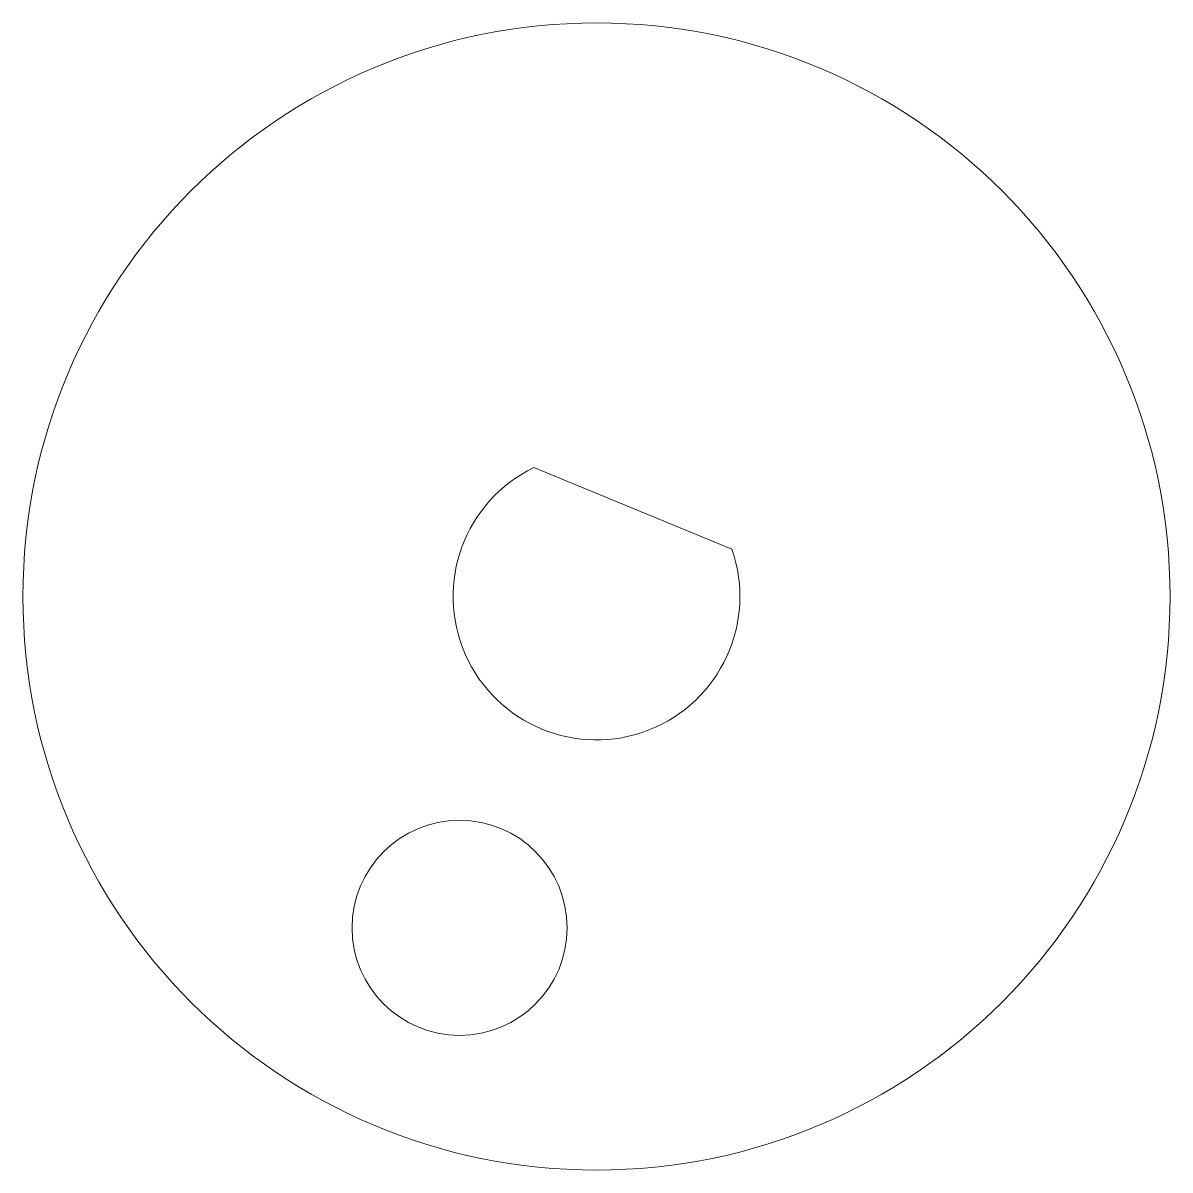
# Model space of a CAD drawing. Header units: inches. Extents: x -8 to 8, y -8 to 8.
import ezdxf

# ---------------------------------------------------------------- set-up
doc = ezdxf.new("R2010")
doc.units = ezdxf.units.IN
doc.header["$MEASUREMENT"] = 0
doc.layers.add('7', color=7, linetype='CONTINUOUS', true_color=0xffffff)

msp = doc.modelspace()

# ---------------------------------------------------------------- linework, layer by layer
at = {"layer": '7', "color": 150, "linetype": 'CONTINUOUS', "lineweight": 18}
msp.add_line((-0.872642, 1.799582, 4.06), (1.888362, 0.658855, 4.06), dxfattribs=at)
msp.add_circle((0, 0, 4.06), 8, dxfattribs=at)
at = {"layer": '7', "color": 150, "linetype": 'CONTINUOUS', "lineweight": 18, "extrusion": (0, 0, -1)}
msp.add_circle((1.909247, -4.621123, -4.06), 1.5, dxfattribs=at)
at = {"layer": '7', "color": 150, "linetype": 'CONTINUOUS', "lineweight": 18}
msp.add_arc((0, 0, 4.06), 2, 115.869394, 19.234045, dxfattribs=at)

doc.saveas('drawing.dxf')
